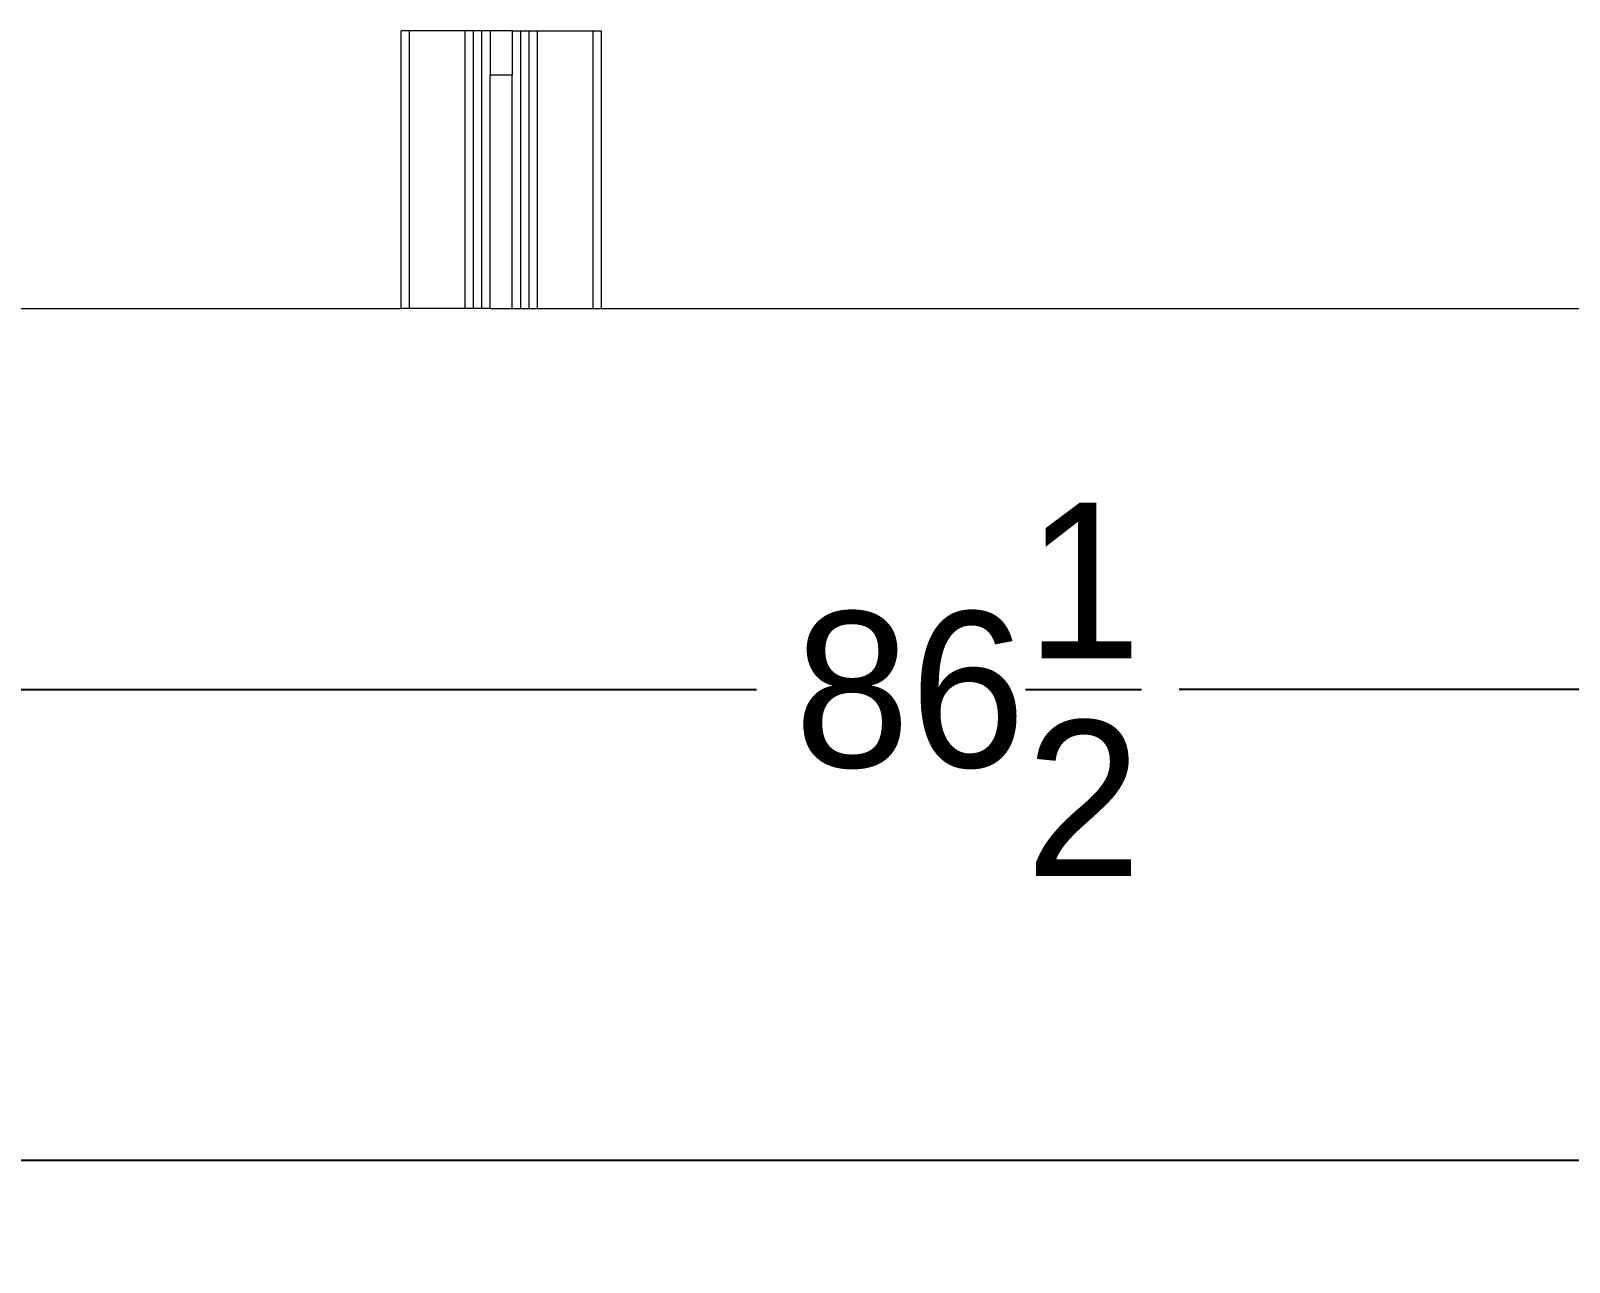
# Model space of a CAD drawing. Header units: inches. Extents: x 1104 to 1677, y 981 to 1342.
# Drawn here: x 1431.21 to 1465.82, y 1060.3 to 1088.01 of the extents above; entities that cross this region are included whole.
import ezdxf

# ---------------------------------------------------------------- set-up
doc = ezdxf.new("R2010")
doc.units = ezdxf.units.IN
doc.header["$MEASUREMENT"] = 0
doc.layers.get('0').update_dxf_attribs({"color": 1})
doc.dimstyles.new('General Dimension', dxfattribs={"dimtxt": 3.5, "dimasz": 4, "dimexe": 1, "dimexo": 0.5, "dimgap": 0.09, "dimtad": 0, "dimtih": 1, "dimtoh": 1, "dimdec": 3, "dimzin": 0, "dimdsep": 46, "dimlunit": 5, "dimtxsty": 'Standard', "dimcen": 0.09, "dimadec": 0, "dimazin": 0, "dimtfac": 1, "dimtdec": 3, "dimtofl": 0, "dimtmove": 0, "dimatfit": 3, "dimfxl": 1, "dimtolj": 1, "dimtzin": 0, "dimarcsym": 0})

# ---------------------------------------------------------------- blocks, each defined once
blk = doc.blocks.new('*D16')
at = {"color": 0, "lineweight": -2}
for p, q in [((1405.538, 1081.262), (1405.538, 1061.596)), ((1585.538, 1081.262), (1585.538, 1061.596)), ((1409.538, 1062.596), (1491.656, 1062.596)), ((1581.538, 1062.596), (1499.42, 1062.596))]:
    blk.add_line(p, q, dxfattribs=at)
at = {"color": 0}
for points in [[(1409.538, 1063.263), (1409.538, 1061.929), (1405.538, 1062.596)], [(1581.538, 1063.263), (1581.538, 1061.929), (1585.538, 1062.596)]]:
    blk.add_solid(points, dxfattribs=at)
at = {"color": 0, "insert": (1495.538, 1062.596), "char_height": 3.5, "attachment_point": 5}
blk.add_mtext('\\A1;180', dxfattribs=at)
blk = doc.blocks.new('*D24')
at = {"color": 0, "lineweight": -2}
for p, q in [((1495.538, 1080.591), (1495.538, 1072.189)), ((1409.038, 1079.563), (1409.038, 1072.189)), ((1413.038, 1073.189), (1447.531, 1073.189)), ((1491.538, 1073.189), (1457.045, 1073.189))]:
    blk.add_line(p, q, dxfattribs=at)
at = {"color": 0}
for points in [[(1413.038, 1073.855), (1413.038, 1072.522), (1409.038, 1073.189)], [(1491.538, 1073.855), (1491.538, 1072.522), (1495.538, 1073.189)]]:
    blk.add_solid(points, dxfattribs=at)
at = {"color": 0, "insert": (1452.288, 1073.189), "char_height": 3.5, "attachment_point": 5}
blk.add_mtext('\\A1;86{\\H1.000000x;\\S1/2;}', dxfattribs=at)

msp = doc.modelspace()

# ---------------------------------------------------------------- linework, layer by layer
at = {"linetype": 'Continuous', "lineweight": 15}
for p, q in [((1439.53815608, 1081.76185293), (1439.53815608, 1088.01185284)), ((1439.72565727, 1088.01185284), (1439.53815608, 1088.01185284)), ((1439.72565727, 1081.76185293), (1439.72565727, 1088.01185284)), ((1440.97565585, 1088.01185284), (1439.72565727, 1088.01185284)), ((1440.97565585, 1081.76185293), (1440.97565585, 1088.01185284)), ((1441.16315704, 1088.01185284), (1440.97565585, 1088.01185284)), ((1441.16315704, 1081.76185293), (1441.16315704, 1088.01185284)), ((1441.35065824, 1088.01185284), (1441.16315704, 1088.01185284)), ((1441.35065824, 1081.76185293), (1441.35065824, 1088.01185284)), ((1441.53815474, 1088.01185284), (1441.35065824, 1088.01185284)), ((1442.03815792, 1088.01185284), (1441.53815474, 1088.01185284)), ((1441.53815474, 1088.01185284), (1441.53815474, 1087.01185234)), ((1442.03815792, 1088.01185284), (1442.22565911, 1088.01185284)), ((1442.03815792, 1088.01185284), (1442.03815792, 1087.01185234)), ((1442.22565911, 1088.01185284), (1442.22565911, 1081.76185293)), ((1442.22565911, 1088.01185284), (1442.41315561, 1088.01185284)), ((1442.41315561, 1088.01185284), (1442.41315561, 1081.76185293)), ((1442.41315561, 1088.01185284), (1442.60065681, 1088.01185284)), ((1442.60065681, 1088.01185284), (1442.60065681, 1081.76185293)), ((1442.60065681, 1088.01185284), (1443.85065538, 1088.01185284)), ((1443.85065538, 1088.01185284), (1443.85065538, 1081.76185293)), ((1443.85065538, 1088.01185284), (1444.03815658, 1088.01185284)), ((1444.03815658, 1088.01185284), (1444.03815658, 1081.76185293)), ((1442.03815792, 1087.01185234), (1441.53815474, 1087.01185234)), ((1441.53815474, 1081.76185293), (1441.53815474, 1087.01185234)), ((1442.03815792, 1081.76185293), (1442.03815792, 1087.01185234)), ((1405.53816016, 1081.76185293), (1439.53815608, 1081.76185293)), ((1439.72565727, 1081.76185293), (1439.53815608, 1081.76185293)), ((1440.97565585, 1081.76185293), (1439.72565727, 1081.76185293)), ((1441.16315704, 1081.76185293), (1440.97565585, 1081.76185293)), ((1441.35065824, 1081.76185293), (1441.16315704, 1081.76185293)), ((1441.53815474, 1081.76185293), (1441.35065824, 1081.76185293)), ((1441.53815474, 1081.76185293), (1442.03815792, 1081.76185293)), ((1442.03815792, 1081.76185293), (1442.22565911, 1081.76185293)), ((1442.22565911, 1081.76185293), (1442.41315561, 1081.76185293)), ((1442.41315561, 1081.76185293), (1442.60065681, 1081.76185293)), ((1442.60065681, 1081.76185293), (1443.85065538, 1081.76185293)), ((1443.85065538, 1081.76185293), (1444.03815658, 1081.76185293)), ((1444.03815658, 1081.76185293), (1503.53815707, 1081.76185293))]:
    msp.add_line(p, q, dxfattribs=at)

# ---------------------------------------------------------------- dimensions: what is measured, and where the dimension line sits
dim = msp.add_linear_dim(base=(1585.5381612092, 1062.5958726328), p1=(1405.5381601579, 1081.7618529333), p2=(1585.5381612092, 1081.7618529333), dimstyle='General Dimension', override={"dimdec": 8})
dim.commit()
dim.dimension.update_dxf_attribs({"geometry": '*D16', "text_midpoint": (1495.5381606836, 1062.5958726328), "dimtype": 160})
dim = msp.add_linear_dim(base=(1495.53815682, 1073.18856303), p1=(1409.03815682, 1080.06337205), p2=(1495.53815682, 1081.09115275), dimstyle='General Dimension')
dim.commit()
dim.dimension.update_dxf_attribs({"geometry": '*D24', "text_midpoint": (1452.28815682, 1073.18856303)})

doc.saveas('drawing.dxf')
